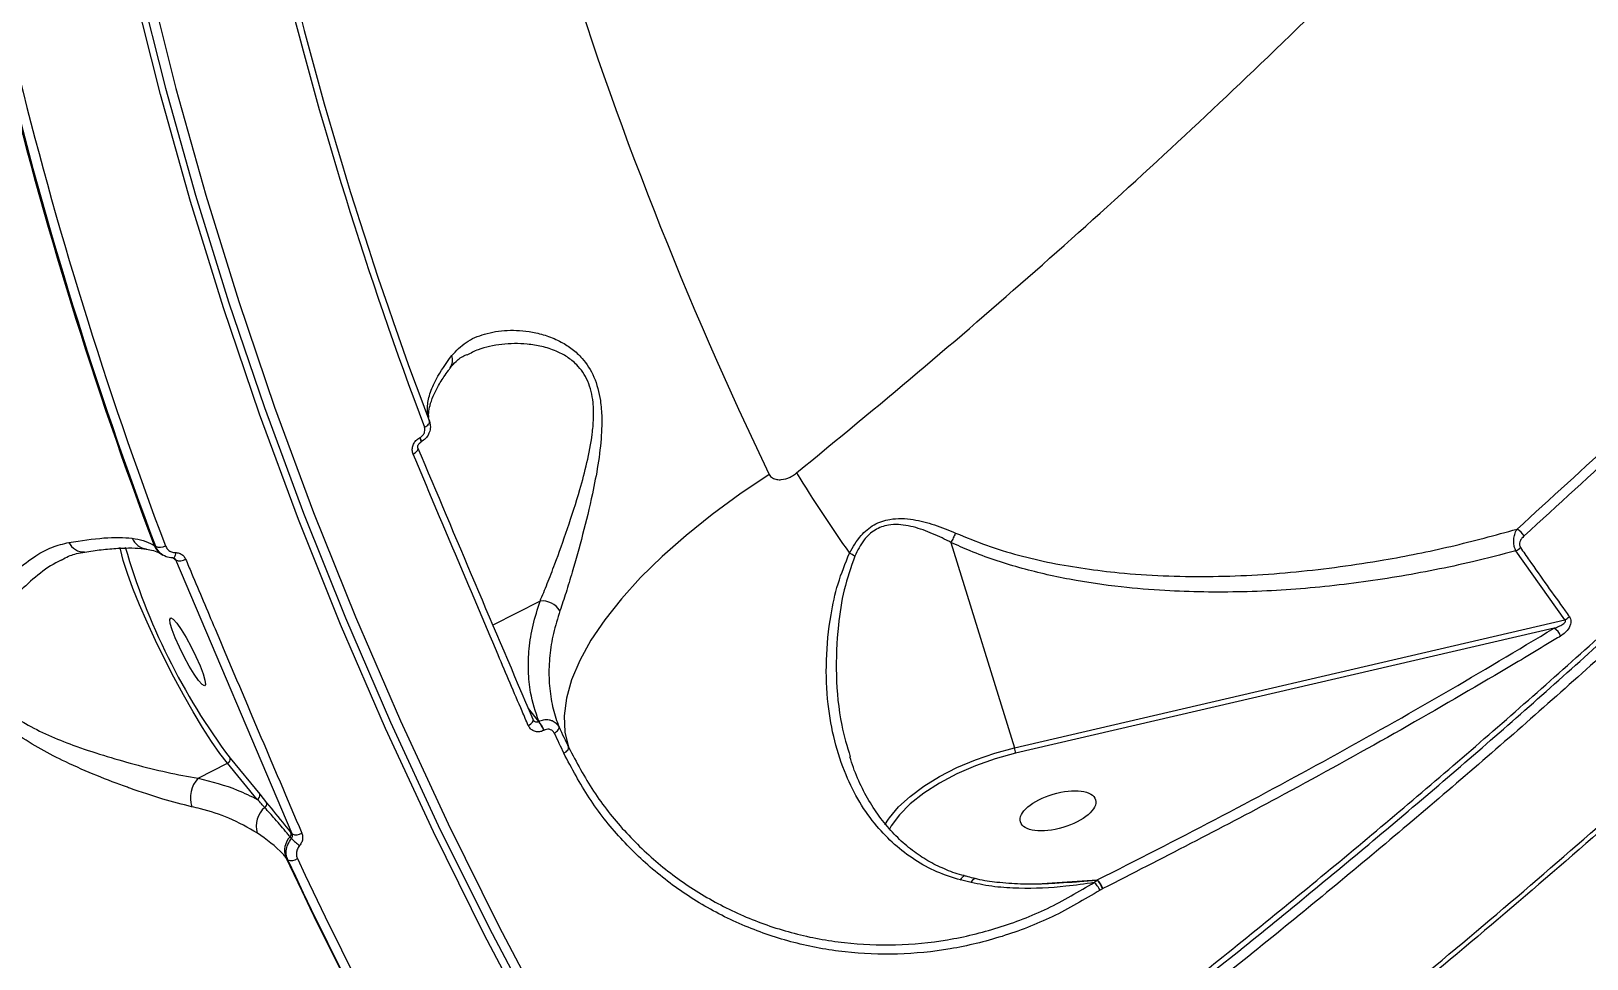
# Model space of a CAD drawing. Header units: millimetres. Extents: x -6523 to 7556, y -5559 to 6101.
# Drawn here: x 1619.8 to 1804.3, y -1665.7 to -1555.6 of the extents above; entities that cross this region are included whole.
import ezdxf

# ---------------------------------------------------------------- set-up
doc = ezdxf.new("R2010")
doc.units = ezdxf.units.MM
for name, color, linetype in [('DIKOM_ОБЪЕКТ', 7, 'Continuous'), ('DIKOM_РАЗМЕР_ЗОНА', 7, 'Continuous'), ('DIKOM_РАЗМЕР_ОБЪЕКТА', 7, 'Continuous')]:
    doc.layers.add(name, color=color, linetype=linetype)
doc.styles.add('style1', font='arial.ttf', dxfattribs={"width": 0.8})
doc.dimstyles.new('1-50', dxfattribs={"dimtxt": 300, "dimasz": 200, "dimexe": 100, "dimexo": 0, "dimgap": 100, "dimtad": 1, "dimtxsty": 'style1', "dimcen": 200, "dimclrd": 7, "dimclre": 7, "dimclrt": 7, "dimadec": 1, "dimazin": 2, "dimtfac": 1, "dimtmove": 0, "dimatfit": 2, "dimfxl": 0, "dimlwd": 25, "dimlwe": 18, "dimarcsym": 0})

# ---------------------------------------------------------------- blocks, each defined once
blk = doc.blocks.new('*D10')
at = {"layer": 'Defpoints', "color": 0, "transparency": 16777216}
for p in [(-1823.23, 4314.24), (3842.01, -3170.82), (6537.88, -3170.82)]:
    blk.add_point(p, dxfattribs=at)
at = {"layer": 'DIKOM_РАЗМЕР_ОБЪЕКТА', "color": 7, "lineweight": 18, "transparency": 16777216}
for p, q in [((-1823.23, 4314.24), (6637.88, 4314.24)), ((3842.01, -3170.82), (6637.88, -3170.82))]:
    blk.add_line(p, q, dxfattribs=at)
at = {"layer": 'DIKOM_РАЗМЕР_ОБЪЕКТА', "color": 7, "lineweight": 25, "transparency": 16777216}
blk.add_line((6537.88, 3914.24), (6537.88, -2770.82), dxfattribs=at)
at = {"layer": 'DIKOM_РАЗМЕР_ОБЪЕКТА', "color": 7, "transparency": 16777216}
for points in [[(6471.22, 3914.24), (6604.55, 3914.24), (6537.88, 4314.24)], [(6471.22, -2770.82), (6604.55, -2770.82), (6537.88, -3170.82)]]:
    blk.add_solid(points, dxfattribs=at)
at = {"layer": 'DIKOM_РАЗМЕР_ОБЪЕКТА', "color": 7, "transparency": 16777216, "insert": (6304.71, 207.11), "char_height": 300, "attachment_point": 5, "rotation": 90, "style": 'style1'}
blk.add_mtext('7500', dxfattribs=at)
blk = doc.blocks.new('*D11')
at = {"layer": 'Defpoints', "color": 0, "transparency": 16777216}
for p in [(-5022.71, -299.32), (4115.33, -1753.09), (4115.33, -4391.39)]:
    blk.add_point(p, dxfattribs=at)
at = {"layer": 'DIKOM_РАЗМЕР_ОБЪЕКТА', "color": 7, "lineweight": 18, "transparency": 16777216}
for p, q in [((-5022.71, -299.32), (-5022.71, -4491.39)), ((4115.33, -1753.09), (4115.33, -4491.39))]:
    blk.add_line(p, q, dxfattribs=at)
at = {"layer": 'DIKOM_РАЗМЕР_ОБЪЕКТА', "color": 7, "lineweight": 25, "transparency": 16777216}
blk.add_line((-4622.71, -4391.39), (3715.33, -4391.39), dxfattribs=at)
at = {"layer": 'DIKOM_РАЗМЕР_ОБЪЕКТА', "color": 7, "transparency": 16777216}
for points in [[(-4622.71, -4324.73), (-4622.71, -4458.06), (-5022.71, -4391.39)], [(3715.33, -4324.73), (3715.33, -4458.06), (4115.33, -4391.39)]]:
    blk.add_solid(points, dxfattribs=at)
at = {"layer": 'DIKOM_РАЗМЕР_ОБЪЕКТА', "color": 7, "transparency": 16777216, "insert": (-175.12, -4158.22), "char_height": 300, "attachment_point": 5, "style": 'style1'}
blk.add_mtext('9150', dxfattribs=at)
blk = doc.blocks.new('*D12')
at = {"layer": 'Defpoints', "color": 0, "transparency": 16777216}
for p in [(-6522.71, -395.62), (6102.86, -1877.31), (6102.86, -5458.89)]:
    blk.add_point(p, dxfattribs=at)
at = {"layer": 'DIKOM_РАЗМЕР_ЗОНА', "color": 7, "lineweight": 18, "transparency": 16777216}
for p, q in [((-6522.71, -395.62), (-6522.71, -5558.89)), ((6102.86, -1877.31), (6102.86, -5558.89))]:
    blk.add_line(p, q, dxfattribs=at)
at = {"layer": 'DIKOM_РАЗМЕР_ЗОНА', "color": 7, "lineweight": 25, "transparency": 16777216}
blk.add_line((-6122.71, -5458.89), (5702.86, -5458.89), dxfattribs=at)
at = {"layer": 'DIKOM_РАЗМЕР_ЗОНА', "color": 7, "transparency": 16777216}
for points in [[(-6122.71, -5392.23), (-6122.71, -5525.56), (-6522.71, -5458.89)], [(5702.86, -5392.23), (5702.86, -5525.56), (6102.86, -5458.89)]]:
    blk.add_solid(points, dxfattribs=at)
at = {"layer": 'DIKOM_РАЗМЕР_ЗОНА', "color": 7, "transparency": 16777216, "insert": (78.38, -5225.72), "char_height": 300, "attachment_point": 5, "style": 'style1'}
blk.add_mtext('12600', dxfattribs=at)
blk = doc.blocks.new('*D13')
at = {"layer": 'Defpoints', "color": 0, "transparency": 16777216}
for p in [(-2358.18, 6101.03), (4341.71, -4605.15), (7455.88, -4605.15)]:
    blk.add_point(p, dxfattribs=at)
at = {"layer": 'DIKOM_РАЗМЕР_ЗОНА', "color": 7, "lineweight": 18, "transparency": 16777216}
for p, q in [((-2358.18, 6101.03), (7555.88, 6101.03)), ((4341.71, -4605.15), (7555.88, -4605.15))]:
    blk.add_line(p, q, dxfattribs=at)
at = {"layer": 'DIKOM_РАЗМЕР_ЗОНА', "color": 7, "lineweight": 25, "transparency": 16777216}
blk.add_line((7455.88, 5701.03), (7455.88, -4205.15), dxfattribs=at)
at = {"layer": 'DIKOM_РАЗМЕР_ЗОНА', "color": 7, "transparency": 16777216}
for points in [[(7389.22, 5701.03), (7522.55, 5701.03), (7455.88, 6101.03)], [(7389.22, -4205.15), (7522.55, -4205.15), (7455.88, -4605.15)]]:
    blk.add_solid(points, dxfattribs=at)
at = {"layer": 'DIKOM_РАЗМЕР_ЗОНА', "color": 7, "transparency": 16777216, "insert": (7222.71, 375.61), "char_height": 300, "attachment_point": 5, "rotation": 90, "style": 'style1'}
blk.add_mtext('10700', dxfattribs=at)

msp = doc.modelspace()

# ---------------------------------------------------------------- linework, layer by layer
at = {"layer": 'DIKOM_ОБЪЕКТ', "color": 7, "linetype": 'Continuous', "lineweight": 15}
for p, q in [((1669.503, -1595.602), (1669.527, -1595.569)), ((1667.127, -1601.966), (1667.089, -1601.814)), ((1665.916, -1603.869), (1665.939, -1603.856)), ((1634.421, -1616.648), (1634.581, -1616.747)), ((1635.339, -1617.724), (1635.457, -1617.798)), ((1728.899, -1616.292), (1736.438, -1640.637)), ((1801.71, -1625.48), (1795.905, -1617.291)), ((1636.961, -1618.344), (1636.614, -1618.131)), ((1636.677, -1618.143), (1636.635, -1618.132)), ((1636.99, -1618.362), (1636.961, -1618.344)), ((1650.77, -1650.872), (1636.99, -1618.362)), ((1680.189, -1623.248), (1674.575, -1626.092)), ((1736.438, -1640.637), (1801.71, -1625.48)), ((1800.434, -1626.468), (1736.564, -1641.299)), ((1678.788, -1635.983), (1680.001, -1637.518)), ((1679.364, -1637.305), (1679.33, -1637.256)), ((1679.405, -1637.366), (1679.373, -1637.301)), ((1680.001, -1637.518), (1680.025, -1637.505)), ((1680.658, -1638.567), (1680.634, -1638.579)), ((1643.415, -1641.873), (1646.936, -1646.148)), ((1639.635, -1644.261), (1643.13, -1642.49)), ((1646.651, -1646.766), (1643.13, -1642.49)), ((1646.936, -1646.148), (1647.756, -1647.162)), ((1721.086, -1649.787), (1721.499, -1649.123)), ((1650.642, -1650.717), (1650.77, -1650.872)), ((1650.271, -1653.929), (1650.037, -1653.648)), ((1731.316, -1656.642), (1730.05, -1656.329)), ((1739.135, -1656.782), (1746.259, -1656.327)), ((1744.157, -1656.503), (1746.225, -1656.335)), ((1745.905, -1656.624), (1746.225, -1656.335)), ((1746.225, -1656.335), (1746.259, -1656.327)), ((1746.889, -1657.377), (1746.589, -1657.544)), ((1746.931, -1657.356), (1746.889, -1657.377))]:
    msp.add_line(p, q, dxfattribs=at)
at = {"layer": 'DIKOM_ОБЪЕКТ', "color": 7, "linetype": 'Continuous', "lineweight": 15, "flags": 128}
for points in [[(1701.028, -1710.305), (1693.669, -1698.617), (1686.636, -1686.798), (1679.935, -1674.856), (1673.569, -1662.799), (1667.542, -1650.635), (1661.859, -1638.372), (1656.524, -1626.017), (1651.539, -1613.579), (1646.908, -1601.066), (1642.635, -1588.487), (1638.721, -1575.849), (1635.17, -1563.161), (1631.984, -1550.43), (1629.165, -1537.667), (1626.715, -1524.878), (1624.634, -1512.072), (1622.926, -1499.257), (1621.591, -1486.443), (1620.629, -1473.637), (1620.042, -1460.848), (1619.829, -1448.083)], [(1620.429, -1447.422), (1620.641, -1460.178), (1621.228, -1472.96), (1622.189, -1485.758), (1623.524, -1498.564), (1625.231, -1511.37), (1627.31, -1524.168), (1629.759, -1536.949), (1632.576, -1549.704), (1635.761, -1562.427), (1639.309, -1575.107), (1643.22, -1587.737), (1647.491, -1600.308), (1652.119, -1612.813), (1657.1, -1625.243), (1662.433, -1637.59), (1668.112, -1649.846), (1674.134, -1662.002), (1680.497, -1674.051), (1687.194, -1685.986), (1694.222, -1697.797), (1701.577, -1709.478)], [(1621.713, -1447.73), (1621.925, -1460.456), (1622.511, -1473.207), (1623.469, -1485.974), (1624.801, -1498.75), (1626.504, -1511.526), (1628.578, -1524.293), (1631.021, -1537.044), (1633.832, -1549.769), (1637.009, -1562.461), (1640.549, -1575.111), (1644.451, -1587.711), (1648.711, -1600.253), (1653.328, -1612.728), (1658.297, -1625.129), (1663.617, -1637.446), (1669.283, -1649.673), (1675.291, -1661.8), (1681.638, -1673.821), (1688.32, -1685.727), (1695.331, -1697.51), (1702.668, -1709.163)], [(1666.476, -1602.621), (1666.619, -1602.544), (1666.748, -1602.459), (1666.859, -1602.37), (1666.949, -1602.279), (1667.016, -1602.188), (1667.057, -1602.1), (1667.072, -1602.018), (1667.06, -1601.943)], [(1665.131, -1605.81), (1665.291, -1605.717), (1665.432, -1605.615), (1665.55, -1605.508), (1665.639, -1605.4), (1665.697, -1605.295), (1665.722, -1605.198), (1665.712, -1605.11), (1665.706, -1605.096)], [(1665.916, -1603.869), (1665.969, -1604.007), (1666.011, -1604.131), (1666.039, -1604.238), (1666.053, -1604.323), (1666.052, -1604.385), (1666.037, -1604.423), (1666.027, -1604.43)], [(1665.939, -1603.856), (1665.993, -1603.994), (1666.034, -1604.119), (1666.062, -1604.225), (1666.076, -1604.311), (1666.076, -1604.373), (1666.06, -1604.41), (1666.051, -1604.417)], [(1707.372, -1608.239), (1703.879, -1610.58), (1700.583, -1612.993), (1697.507, -1615.458), (1694.677, -1617.957), (1692.114, -1620.471), (1689.838, -1622.979), (1687.867, -1625.463), (1686.216, -1627.902), (1684.898, -1630.278), (1683.924, -1632.573), (1683.3, -1634.768), (1683.032, -1636.847), (1683.122, -1638.793), (1683.57, -1640.591)], [(1643.13, -1642.49), (1642.224, -1641.317), (1641.224, -1639.884), (1640.152, -1638.224), (1639.033, -1636.372), (1637.889, -1634.37), (1636.747, -1632.261), (1635.632, -1630.092), (1634.567, -1627.909), (1633.576, -1625.762), (1632.682, -1623.695), (1631.902, -1621.756), (1631.255, -1619.987), (1630.755, -1618.425), (1630.412, -1617.106), (1630.366, -1616.89)], [(1636.962, -1617.502), (1636.94, -1617.653), (1636.91, -1617.791), (1636.873, -1617.91), (1636.831, -1618.007), (1636.785, -1618.079), (1636.736, -1618.125), (1636.686, -1618.143), (1636.677, -1618.143)], [(1639.86, -1630.922), (1640.229, -1631.889), (1640.449, -1632.644), (1640.502, -1633.126), (1640.385, -1633.295), (1640.106, -1633.138), (1639.689, -1632.668), (1639.166, -1631.923), (1638.581, -1630.962), (1637.981, -1629.865), (1637.414, -1628.719), (1636.927, -1627.619), (1636.558, -1626.651), (1636.338, -1625.897), (1636.285, -1625.415), (1636.402, -1625.246), (1636.681, -1625.403), (1637.098, -1625.873), (1637.621, -1626.618), (1638.206, -1627.578), (1638.806, -1628.676), (1639.373, -1629.821), (1639.86, -1630.922)], [(1678.78, -1638), (1678.941, -1637.907), (1679.083, -1637.806), (1679.202, -1637.703), (1679.293, -1637.598), (1679.353, -1637.498), (1679.379, -1637.405), (1679.372, -1637.324), (1679.364, -1637.305)], [(1681.86, -1638.902), (1682, -1638.816), (1682.125, -1638.724), (1682.234, -1638.629), (1682.322, -1638.533), (1682.388, -1638.439), (1682.429, -1638.351), (1682.444, -1638.269), (1682.434, -1638.198)], [(1721.499, -1649.123), (1721.62, -1648.949), (1722.695, -1647.669), (1724.063, -1646.406), (1725.696, -1645.189), (1727.558, -1644.043), (1729.61, -1642.993), (1731.805, -1642.062), (1734.098, -1641.271), (1736.438, -1640.637)], [(1736.564, -1641.299), (1734.171, -1641.954), (1731.83, -1642.776), (1729.601, -1643.746), (1727.536, -1644.842), (1725.685, -1646.035), (1724.092, -1647.298), (1722.798, -1648.6), (1721.831, -1649.91), (1721.574, -1650.366)], [(1650.037, -1653.648), (1650.974, -1655.641), (1651.92, -1657.631), (1652.875, -1659.619), (1653.839, -1661.604), (1654.812, -1663.586), (1655.794, -1665.566), (1656.784, -1667.543), (1657.783, -1669.518)], [(1657.965, -1669.689), (1656.973, -1667.728), (1655.99, -1665.764), (1655.015, -1663.798), (1654.048, -1661.83), (1653.091, -1659.858), (1652.142, -1657.884), (1651.202, -1655.908), (1650.271, -1653.929)], [(1651.41, -1653.787), (1652.339, -1655.762), (1653.277, -1657.734), (1654.223, -1659.704), (1655.179, -1661.67), (1656.143, -1663.635), (1657.115, -1665.597), (1658.097, -1667.556), (1659.087, -1669.512)], [(1731.316, -1656.642), (1731.457, -1656.4), (1731.593, -1656.236), (1731.715, -1656.16), (1731.784, -1656.159)]]:
    msp.add_lwpolyline(points, dxfattribs=at)
at = {"layer": 'DIKOM_ОБЪЕКТ', "color": 7, "linetype": 'Continuous', "lineweight": 15}
for centre, radius, start, end in [((2121.332, -1408.813), 459.493, 188.68893, 205.72255), ((2107.678, -1435.779), 471.695, 193.69725, 200.71425), ((2107.885, -1435.239), 471.293, 193.6969, 200.71485), ((2100.073, -1440.745), 497.769, 193.71685, 200.69438), ((2100.047, -1441.06), 497.519, 193.73264, 200.67869), ((2100.165, -1441.399), 496.39, 193.73257, 200.67885), ((1668.162, -1594.661), 1.64, 326.3705, 19.03231), ((1865.935, -1512.418), 182.411, 211.61815, 215.20205), ((1633.83, -1614.862), 2.227, 204.60585, 261.72363), ((1794.913, -1616.732), 2.314, 31.82302, 60.70445), ((1626.073, -1615.488), 1.932, 204.65435, 273.08385), ((1705.784, -1595.336), 77.818, 196.05035, 216.7285), ((1636.57, -1615.745), 2.331, 202.79085, 238.15433), ((1635.115, -1615.664), 1.208, 243.75629, 301.96504), ((1711.373, -1628.296), 12.058, 59.38946, 62.80756), ((1794.781, -1615.158), 2.411, 297.79109, 313.77225), ((1636.569, -1618.512), 0.427, 23.22077, 58.85576), ((1637.493, -1617.297), 1.179, 244.70521, 304.16211), ((1680.44, -1625.725), 2.49, 32.15362, 95.80046), ((1800.513, -1623.343), 2.45, 299.25768, 315.0504), ((1799.539, -1628.014), 1.786, 20.41763, 59.94084), ((1676.491, -1640.332), 4.499, 22.93084, 38.71989), ((1676.519, -1640.318), 4.494, 22.93157, 38.73815), ((2120.441, -1431.723), 484.234, 205.23901, 205.55244), ((2121.298, -1431.698), 485.838, 205.24478, 205.55739), ((1642.921, -1642.02), 0.515, 293.9047, 16.59553), ((1733.891, -1641.466), 2.678, 3.5577, 18.02983), ((1642.127, -1646.602), 3.419, 136.78707, 197.62469), ((1646.441, -1646.295), 0.515, 293.98191, 16.51833), ((1647.276, -1647.302), 0.5, 301.45716, 16.31625), ((1649.339, -1649.896), 2.818, 129.75519, 197.78748), ((1652.242, -1652.82), 2.356, 136.39183, 200.58169), ((1650.194, -1650.869), 0.473, 316.36205, 18.66507), ((1651.24, -1649.752), 1.215, 247.22449, 304.25995), ((1656.923, -1645.401), 8.641, 224.0937, 232.46475), ((1650.713, -1652.834), 1.181, 248.01709, 306.16207), ((1744.689, -1658.047), 2.3, 16.94118, 48.08941), ((1744.672, -1658.097), 2.378, 18.14755, 48.11074)]:
    msp.add_arc(centre, radius, start, end, dxfattribs=at)
msp.add_ellipse((1741.601, -1648.127), major_axis=(-4.462, -1.322), ratio=0.44303, dxfattribs=at)
for points, knots in [([(1710.601, -1608.047), (1715.413, -1604.09), (1725.037, -1596.175), (1739.001, -1584.091), (1752.584, -1571.878), (1766.174, -1559.117), (1779.639, -1545.877), (1792.861, -1532.199), (1805.482, -1518.429), (1817.429, -1504.615), (1828.641, -1490.811), (1838.761, -1477.465), (1847.807, -1464.617), (1855.82, -1452.287), (1863.029, -1440.136), (1869.372, -1428.219), (1874.804, -1416.587), (1879.301, -1405.255), (1882.795, -1394.289), (1885.254, -1383.69), (1886.599, -1373.637), (1886.824, -1364.353), (1885.947, -1355.903), (1884.412, -1348.959), (1882.737, -1345.055), (1882.056, -1343.467)], [0, 0, 0, 0, 0.0400048, 0.0800096, 0.1204125, 0.1608154, 0.2054798, 0.2501788, 0.2948426, 0.3408233, 0.3868418, 0.4328217, 0.476081, 0.5193729, 0.5626315, 0.6071388, 0.651682, 0.6961891, 0.742306, 0.7884231, 0.8352025, 0.8819818, 0.9259178, 0.9698883, 1, 1, 1, 1]), ([(1702.668, -1709.163), (1706.398, -1706.541), (1716.522, -1699.424), (1732.738, -1687.532), (1751.154, -1673.451), (1769.08, -1659.118), (1786.44, -1644.607), (1803.152, -1629.985), (1819.156, -1615.295), (1834.412, -1600.562), (1848.908, -1585.811), (1862.609, -1571.088), (1875.449, -1556.46), (1887.369, -1541.998), (1898.322, -1527.746), (1908.271, -1513.735), (1917.219, -1499.981), (1925.147, -1486.526), (1932.021, -1473.432), (1937.805, -1460.76), (1942.472, -1448.554), (1945.995, -1436.842), (1948.378, -1425.64), (1949.666, -1414.956), (1949.702, -1404.926), (1949.25, -1398.177), (1948.45, -1394.982), (1948.382, -1394.71)], [0, 0, 0, 0, 0.0245701, 0.0666936, 0.1089496, 0.1512736, 0.1935975, 0.2358536, 0.277977, 0.3201005, 0.3623564, 0.4046804, 0.4470042, 0.4892603, 0.5313838, 0.5735066, 0.6157623, 0.6580857, 0.700409, 0.7426646, 0.7847876, 0.8269108, 0.8691669, 0.9114903, 0.953814, 0.99607, 1, 1, 1, 1]), ([(1719.217, -1698.161), (1721.356, -1696.611), (1726.594, -1692.818), (1734.798, -1686.711), (1743.826, -1679.866), (1752.702, -1672.984), (1761.434, -1666.065), (1770.025, -1659.106), (1778.477, -1652.106), (1786.793, -1645.063), (1794.975, -1637.974), (1803.025, -1630.837), (1810.946, -1623.651), (1818.73, -1616.42), (1826.353, -1609.17), (1833.781, -1601.929), (1840.995, -1594.718), (1847.99, -1587.539), (1854.772, -1580.391), (1861.342, -1573.27), (1867.703, -1566.173), (1873.857, -1559.1), (1879.806, -1552.048), (1885.55, -1545.015), (1891.093, -1537.999), (1896.43, -1531.001), (1901.552, -1524.038), (1906.433, -1517.14), (1911.057, -1510.331), (1915.418, -1503.619), (1919.519, -1497), (1923.362, -1490.472), (1926.951, -1484.032), (1930.284, -1477.678), (1933.364, -1471.409), (1936.19, -1465.223), (1938.763, -1459.118), (1941.084, -1453.092), (1943.146, -1447.158), (1944.943, -1441.338), (1946.464, -1435.654), (1947.708, -1430.118), (1948.675, -1424.728), (1949.365, -1419.482), (1949.781, -1414.379), (1949.92, -1409.417), (1949.793, -1404.592), (1949.361, -1399.922), (1948.944, -1396.721), (1948.591, -1395.121), (1948.56, -1394.983)], [0, 0, 0, 0, 0.0148391, 0.0363255, 0.0577124, 0.0790248, 0.100287, 0.1215228, 0.142757, 0.1640091, 0.1853, 0.2066536, 0.228095, 0.2496477, 0.2712483, 0.2927749, 0.3141948, 0.3355338, 0.356815, 0.3780639, 0.3993039, 0.4205573, 0.4418429, 0.4631846, 0.4846069, 0.5061339, 0.5277484, 0.5493324, 0.5707976, 0.5921746, 0.6134879, 0.6347617, 0.656021, 0.6772888, 0.6985818, 0.719924, 0.7413394, 0.7628519, 0.7844716, 0.8060882, 0.8276031, 0.8490186, 0.8703575, 0.891642, 0.9128938, 0.9341347, 0.9553851, 0.9766598, 0.9979803, 1, 1, 1, 1]), ([(1896.514, -1532.898), (1894.405, -1535.661), (1888.721, -1543.105), (1878.689, -1555.396), (1866.235, -1569.765), (1852.788, -1584.381), (1838.372, -1599.197), (1823.009, -1614.169), (1807.038, -1628.965), (1790.529, -1643.538), (1773.561, -1657.849), (1755.857, -1672.131), (1737.448, -1686.33), (1718.383, -1700.395), (1699.08, -1714.017), (1679.612, -1727.159), (1660.054, -1739.795), (1640.085, -1752.133), (1619.76, -1764.114), (1599.141, -1775.688), (1578.683, -1786.601), (1558.452, -1796.828), (1538.508, -1806.366), (1518.526, -1815.369), (1498.576, -1823.781), (1478.728, -1831.559), (1459.421, -1838.531), (1440.707, -1844.692), (1422.627, -1850.056), (1404.885, -1854.709), (1387.558, -1858.604), (1370.72, -1861.708), (1355.418, -1863.859), (1341.577, -1865.189), (1329.099, -1865.834), (1317.183, -1865.868), (1305.871, -1865.283), (1295.282, -1864.088), (1285.464, -1862.291), (1277.316, -1860.2), (1272.608, -1858.55), (1270.691, -1857.879)], [0, 0, 0, 0, 0.01565226, 0.04216821, 0.06870456, 0.09522035, 0.1225065, 0.14981457, 0.17710085, 0.20361671, 0.23015307, 0.25666881, 0.28395493, 0.31126326, 0.33854925, 0.36506512, 0.39160119, 0.41811705, 0.44540335, 0.47271155, 0.49999758, 0.52651341, 0.55304974, 0.57956567, 0.60685169, 0.6341598, 0.66144598, 0.68796179, 0.71449806, 0.74101385, 0.76829978, 0.79560821, 0.82289417, 0.84597237, 0.86907736, 0.89218249, 0.91550648, 0.9388305, 0.96156391, 0.98434868, 1, 1, 1, 1]), ([(1796.045, -1614.714), (1800.035, -1611.081), (1808.015, -1603.815), (1819.505, -1592.851), (1830.66, -1581.855), (1837.731, -1574.519), (1841.266, -1570.851)], [0, 0, 0, 0, 0.2491218, 0.4982429, 0.7491201, 1, 1, 1, 1]), ([(1842.162, -1571.582), (1838.647, -1575.23), (1831.617, -1582.525), (1820.478, -1593.513), (1808.949, -1604.519), (1800.902, -1611.848), (1796.879, -1615.512)], [0, 0, 0, 0, 0.2491213, 0.4982421, 0.7491224, 1, 1, 1, 1]), ([(1669.711, -1594.127), (1670.249, -1593.566), (1671.326, -1592.444), (1673.594, -1591.483), (1676.252, -1591.029), (1678.803, -1591.197), (1680.985, -1591.743), (1682.582, -1592.417), (1684.002, -1593.319), (1685.396, -1594.593), (1686.687, -1596.585), (1687.359, -1599.119), (1687.533, -1601.484), (1687.459, -1604.047), (1687.083, -1607.096), (1686.299, -1611.083), (1685.247, -1615.426), (1684.157, -1619.3), (1683.259, -1622.284), (1682.785, -1623.695), (1682.548, -1624.4)], [0, 0, 0, 0, 0.0727748, 0.1456257, 0.2220864, 0.2985169, 0.3409263, 0.3832938, 0.4164845, 0.4496117, 0.4986442, 0.5477906, 0.580844, 0.6139665, 0.6710838, 0.7283174, 0.8132026, 0.8980748, 0.9490461, 1, 1, 1, 1]), ([(1669.508, -1595.606), (1669.743, -1595.336), (1670.257, -1594.745), (1670.929, -1594.24), (1671.433, -1594.04), (1671.492, -1594.017)], [0, 0, 0, 0, 0.4248982, 0.9318478, 1, 1, 1, 1]), ([(1680.189, -1623.248), (1680.472, -1622.57), (1681.042, -1621.205), (1682.127, -1618.366), (1683.449, -1614.678), (1684.768, -1610.593), (1685.782, -1606.818), (1686.34, -1603.981), (1686.558, -1601.575), (1686.514, -1599.405), (1685.959, -1597.07), (1684.734, -1595.312), (1683.384, -1594.241), (1681.982, -1593.511), (1680.385, -1593.01), (1678.19, -1592.664), (1675.602, -1592.732), (1673.174, -1593.207), (1671.943, -1593.853), (1671.502, -1594.084)], [0, 0, 0, 0, 0.057586, 0.1159165, 0.2111873, 0.3089569, 0.3721891, 0.4366505, 0.4719767, 0.5081798, 0.5599027, 0.6115484, 0.646921, 0.683324, 0.7301918, 0.7777454, 0.8635531, 0.9512381, 1, 1, 1, 1]), ([(1667.06, -1601.943), (1666.937, -1601.409), (1666.71, -1600.426), (1667.067, -1598.701), (1667.887, -1596.689), (1669.04, -1595.07), (1669.711, -1594.127)], [0, 0, 0, 0, 0.25807998, 0.47500531, 0.69407597, 1, 1, 1, 1]), ([(1667.002, -1601.475), (1667.001, -1601.472), (1666.951, -1601.28), (1666.988, -1600.738), (1667.172, -1599.804), (1667.605, -1598.665), (1668.324, -1597.347), (1668.984, -1596.314), (1669.479, -1595.696), (1669.561, -1595.594)], [0, 0, 0, 0, 0.0031529, 0.1962109, 0.3807458, 0.5761284, 0.7689044, 0.9617635, 1, 1, 1, 1]), ([(1665.939, -1603.856), (1665.954, -1603.848), (1666.065, -1603.789), (1666.253, -1603.639), (1666.418, -1603.401), (1666.518, -1603.139), (1666.549, -1602.879), (1666.498, -1602.701), (1666.476, -1602.621)], [0, 0, 0, 0, 0.0339493, 0.2522468, 0.4705576, 0.5978617, 0.8192863, 1, 1, 1, 1]), ([(1667.06, -1601.943), (1667.107, -1602.107), (1667.21, -1602.473), (1667.15, -1602.996), (1666.953, -1603.519), (1666.623, -1603.986), (1666.242, -1604.277), (1666.019, -1604.39), (1665.989, -1604.405)], [0, 0, 0, 0, 0.1805344, 0.4029482, 0.531024, 0.7496643, 0.9664583, 1, 1, 1, 1]), ([(1665.131, -1605.81), (1665.086, -1605.66), (1664.995, -1605.359), (1665.066, -1604.858), (1665.286, -1604.398), (1665.593, -1604.061), (1665.826, -1603.923), (1665.916, -1603.869)], [0, 0, 0, 0, 0.2182576, 0.4368108, 0.6530159, 0.8657598, 1, 1, 1, 1]), ([(1665.668, -1605.037), (1667.917, -1610.377), (1672.418, -1621.059), (1677.026, -1631.856), (1679.33, -1637.256)], [0, 0, 0, 0, 0.4999188, 1, 1, 1, 1]), ([(1665.708, -1605.095), (1665.705, -1605.09), (1665.688, -1605.058), (1665.674, -1604.965), (1665.698, -1604.814), (1665.764, -1604.669), (1665.864, -1604.545), (1665.961, -1604.463), (1666.015, -1604.439), (1666.029, -1604.433)], [0, 0, 0, 0, 0.0479037, 0.2977838, 0.4809367, 0.6391995, 0.7981692, 0.94919, 1, 1, 1, 1]), ([(1666.018, -1604.434), (1666.027, -1604.43), (1666.038, -1604.424), (1666.049, -1604.418), (1666.051, -1604.417)], [0, 0, 0, 0, 0.7873014, 1, 1, 1, 1]), ([(1678.78, -1638), (1678.542, -1637.441), (1677.348, -1634.648), (1672.747, -1623.863), (1668.473, -1613.732), (1665.131, -1605.81)], [0, 0, 0, 0, 0.0517151, 0.2585561, 1, 1, 1, 1]), ([(1707.372, -1608.239), (1707.419, -1608.318), (1707.518, -1608.483), (1707.818, -1608.706), (1708.252, -1608.852), (1708.969, -1608.871), (1709.602, -1608.673), (1710.195, -1608.353), (1710.44, -1608.169), (1710.601, -1608.047)], [0, 0, 0, 0, 0.0767334, 0.1605379, 0.317429, 0.4661291, 0.7625316, 0.8428315, 1, 1, 1, 1]), ([(1716.883, -1617.57), (1717.296, -1616.84), (1718.046, -1615.512), (1719.745, -1614.097), (1721.911, -1613.365), (1724.383, -1613.485), (1726.986, -1614.157), (1728.626, -1614.834), (1729.455, -1615.176)], [0, 0, 0, 0, 0.1672693, 0.3043219, 0.4416736, 0.6370288, 0.8167228, 1, 1, 1, 1]), ([(1728.9, -1616.284), (1728.899, -1616.284), (1728.735, -1616.196), (1727.836, -1615.736), (1726.183, -1614.972), (1723.887, -1614.242), (1721.709, -1614.069), (1719.849, -1614.716), (1718.425, -1616.04), (1717.838, -1617.248), (1717.513, -1617.918)], [0, 0, 0, 0, 0.0002612, 0.0414435, 0.2225425, 0.4065389, 0.5849508, 0.7124651, 0.840436, 1, 1, 1, 1]), ([(1624.317, -1616.294), (1625.752, -1616.078), (1628.663, -1615.639), (1630.85, -1615.692), (1631.8, -1615.789), (1631.805, -1615.789)], [0, 0, 0, 0, 0.4913848, 0.9970651, 1, 1, 1, 1]), ([(1631.805, -1615.789), (1632.264, -1615.874), (1633.186, -1616.044), (1633.991, -1616.408), (1634.351, -1616.609), (1634.421, -1616.648)], [0, 0, 0, 0, 0.4438984, 0.8911167, 1, 1, 1, 1]), ([(1729.455, -1615.176), (1729.441, -1615.208), (1729.36, -1615.401), (1729.178, -1615.792), (1728.998, -1616.111), (1728.9, -1616.284)], [0, 0, 0, 0, 0.0843762, 0.5004026, 1, 1, 1, 1]), ([(1729.455, -1615.176), (1730.664, -1615.677), (1734.317, -1617.191), (1740.823, -1618.859), (1749.621, -1620.113), (1759.349, -1620.494), (1769.859, -1619.915), (1779.494, -1618.587), (1788.236, -1616.848), (1793.442, -1615.425), (1796.045, -1614.714)], [0, 0, 0, 0, 0.058813, 0.1777217, 0.2968188, 0.4509479, 0.6056266, 0.7600435, 0.880022, 1, 1, 1, 1]), ([(1795.905, -1617.291), (1795.835, -1617.125), (1795.694, -1616.793), (1795.63, -1616.202), (1795.682, -1615.603), (1795.832, -1615.093), (1795.983, -1614.824), (1796.045, -1614.714)], [0, 0, 0, 0, 0.2022026, 0.4043413, 0.6106131, 0.8410935, 1, 1, 1, 1]), ([(1796.879, -1615.512), (1796.765, -1615.628), (1796.564, -1615.832), (1796.385, -1616.185), (1796.327, -1616.477), (1796.349, -1616.717), (1796.416, -1616.838), (1796.449, -1616.899)], [0, 0, 0, 0, 0.3197053, 0.5619639, 0.7280077, 0.8641211, 1, 1, 1, 1]), ([(1638.868, -1647.637), (1637.754, -1647.358), (1635.481, -1646.787), (1632.781, -1645.887), (1630.159, -1644.949), (1627.615, -1643.979), (1624.163, -1642.476), (1620.979, -1640.857), (1618.522, -1639.346), (1616.588, -1637.848), (1614.871, -1636.172), (1613.346, -1633.874), (1612.749, -1631.292), (1612.841, -1629.071), (1613.332, -1626.833), (1614.385, -1624.358), (1616.048, -1621.799), (1618.07, -1619.563), (1620.194, -1617.915), (1622.296, -1616.79), (1623.639, -1616.46), (1624.317, -1616.294)], [0, 0, 0, 0, 0.0713184, 0.1455321, 0.1511418, 0.2166812, 0.2835489, 0.3372069, 0.3918185, 0.4251654, 0.4591148, 0.5134569, 0.5679402, 0.6040732, 0.6411264, 0.702245, 0.7649107, 0.830237, 0.8968695, 0.9479879, 1, 1, 1, 1]), ([(1623.396, -1618.383), (1623.486, -1618.329), (1624.089, -1617.967), (1625.029, -1617.628), (1625.863, -1617.496), (1626.182, -1617.445)], [0, 0, 0, 0, 0.0977145, 0.6550931, 1, 1, 1, 1]), ([(1626.181, -1617.429), (1626.845, -1617.33), (1628.253, -1617.121), (1630.13, -1616.967), (1631.807, -1616.934), (1632.922, -1616.983), (1633.369, -1617.062), (1633.461, -1617.078)], [0, 0, 0, 0, 0.2172526, 0.4606593, 0.7017152, 0.9387296, 1, 1, 1, 1]), ([(1633.505, -1617.079), (1633.781, -1617.125), (1634.347, -1617.22), (1635.021, -1617.535), (1635.246, -1617.674), (1635.314, -1617.716)], [0, 0, 0, 0, 0.3974808, 0.8163363, 1, 1, 1, 1]), ([(1636.635, -1618.132), (1636.562, -1618.129), (1636.216, -1618.117), (1635.619, -1617.94), (1634.955, -1617.462), (1634.706, -1616.985), (1634.581, -1616.747)], [0, 0, 0, 0, 0.081441, 0.3858353, 0.6937485, 1, 1, 1, 1]), ([(1635.755, -1616.689), (1635.826, -1616.829), (1635.968, -1617.11), (1636.357, -1617.391), (1636.712, -1617.494), (1636.919, -1617.5), (1636.962, -1617.502)], [0, 0, 0, 0, 0.3077737, 0.6159773, 0.919128, 1, 1, 1, 1]), ([(1636.962, -1617.502), (1636.99, -1617.502), (1637.181, -1617.506), (1637.525, -1617.592), (1637.926, -1617.859), (1638.079, -1618.135), (1638.155, -1618.272)], [0, 0, 0, 0, 0.0524836, 0.3650296, 0.6827687, 1, 1, 1, 1]), ([(1730.05, -1656.329), (1729.101, -1656.032), (1727.178, -1655.429), (1724.559, -1653.976), (1722.166, -1652.157), (1719.958, -1649.87), (1718.004, -1647.112), (1716.304, -1643.726), (1715.027, -1639.836), (1714.221, -1635.271), (1714.027, -1630.24), (1714.517, -1625.427), (1715.425, -1621.135), (1716.394, -1618.765), (1716.883, -1617.57)], [0, 0, 0, 0, 0.06379495, 0.12934071, 0.19569108, 0.26342333, 0.34225989, 0.42270818, 0.5170748, 0.61340365, 0.72539861, 0.83999765, 0.91931638, 1, 1, 1, 1]), ([(1717.513, -1617.918), (1717.054, -1619.237), (1716.126, -1621.908), (1715.41, -1626.676), (1715.199, -1632.079), (1715.684, -1637.352), (1716.594, -1640.479), (1716.957, -1641.723)], [0, 0, 0, 0, 0.1701061, 0.3443109, 0.5868051, 0.8355393, 1, 1, 1, 1]), ([(1728.899, -1616.292), (1728.899, -1616.291), (1728.898, -1616.289), (1728.899, -1616.286), (1728.899, -1616.285), (1728.9, -1616.284)], [0, 0, 0, 0, 0.4637985, 0.8343799, 1, 1, 1, 1]), ([(1795.905, -1617.291), (1794.192, -1617.735), (1789.542, -1618.939), (1781.804, -1620.465), (1772.693, -1621.691), (1763.495, -1622.265), (1755.612, -1622.154), (1748.771, -1621.588), (1742.965, -1620.745), (1736.95, -1619.359), (1732.261, -1617.802), (1729.659, -1616.633), (1728.899, -1616.292)], [0, 0, 0, 0, 0.0783314, 0.2125903, 0.3472652, 0.481793, 0.6158502, 0.6916669, 0.7820724, 0.8726193, 0.9628133, 1, 1, 1, 1]), ([(1796.449, -1616.899), (1796.797, -1617.402), (1798.533, -1619.915), (1800.471, -1622.638), (1802.081, -1624.846), (1802.247, -1625.074)], [0, 0, 0, 0, 0.1831828, 0.9158893, 1, 1, 1, 1]), ([(1623.402, -1618.41), (1623.186, -1618.51), (1622.119, -1619.005), (1620.298, -1620.355), (1618.109, -1622.403), (1616.236, -1624.796), (1614.995, -1627.048), (1614.328, -1629.117), (1614.074, -1631.102), (1614.517, -1633.429), (1615.947, -1635.401), (1617.584, -1636.781), (1619.46, -1637.996), (1621.879, -1639.194), (1624.997, -1640.435), (1628.424, -1641.576), (1632.188, -1642.651), (1636.054, -1643.613), (1638.428, -1644.043), (1639.635, -1644.261)], [0, 0, 0, 0, 0.01860271, 0.0920902, 0.16689215, 0.23433508, 0.30314115, 0.34132212, 0.38044725, 0.43603709, 0.49155024, 0.5266564, 0.56265429, 0.62148058, 0.68150793, 0.75515854, 0.830086, 0.91363769, 1, 1, 1, 1]), ([(1636.677, -1618.147), (1636.704, -1618.147), (1636.782, -1618.148), (1636.836, -1618.169), (1636.856, -1618.191), (1636.857, -1618.193)], [0, 0, 0, 0, 0.3261478, 0.9444056, 1, 1, 1, 1]), ([(1636.99, -1618.362), (1636.972, -1618.319), (1636.945, -1618.252), (1636.878, -1618.212), (1636.855, -1618.197)], [0, 0, 0, 0, 0.643144, 1, 1, 1, 1]), ([(1638.155, -1618.272), (1638.387, -1618.823), (1639.547, -1621.58), (1644.094, -1632.36), (1648.483, -1642.671), (1651.925, -1650.756)], [0, 0, 0, 0, 0.0512222, 0.2561253, 1, 1, 1, 1]), ([(1869.65, -1619.993), (1866.017, -1623.844), (1858.745, -1631.551), (1847.107, -1643.176), (1834.972, -1654.811), (1822.144, -1666.589), (1808.633, -1678.483), (1794.447, -1690.465), (1779.81, -1702.339), (1764.326, -1714.409), (1747.985, -1726.63), (1730.803, -1738.946), (1713.107, -1751.101), (1694.939, -1763.043), (1676.352, -1774.723), (1657.776, -1785.869), (1639.277, -1796.457), (1620.916, -1806.474), (1602.371, -1816.096), (1583.699, -1825.268), (1564.964, -1833.949), (1546.595, -1841.938), (1528.645, -1849.226), (1511.16, -1855.818), (1493.837, -1861.827), (1476.747, -1867.205), (1459.955, -1871.918), (1444.893, -1875.603), (1431.483, -1878.421), (1419.584, -1880.544), (1408.048, -1882.208), (1396.92, -1883.404), (1386.246, -1884.13), (1376.031, -1884.377), (1366.236, -1884.182), (1360.12, -1883.649), (1357.062, -1883.382)], [0, 0, 0, 0, 0.0277653, 0.0555639, 0.0833623, 0.1111276, 0.1400314, 0.1689729, 0.1979142, 0.226818, 0.2582448, 0.2896958, 0.3211226, 0.3534673, 0.3858386, 0.4181832, 0.4495061, 0.4808532, 0.5121759, 0.5444125, 0.5766757, 0.6089125, 0.6401611, 0.6714336, 0.7026822, 0.734841, 0.7670266, 0.7991857, 0.8241463, 0.8491072, 0.8742669, 0.8994269, 0.9244694, 0.9495121, 0.9747561, 1, 1, 1, 1]), ([(1680.025, -1637.505), (1679.655, -1636.38), (1679.025, -1634.462), (1678.756, -1631.546), (1678.847, -1628.88), (1679.284, -1626.11), (1679.887, -1624.202), (1680.189, -1623.248)], [0, 0, 0, 0, 0.2590529, 0.4416252, 0.6241928, 0.8120943, 1, 1, 1, 1]), ([(1682.548, -1624.4), (1682.268, -1625.297), (1681.708, -1627.091), (1681.286, -1629.749), (1681.185, -1632.364), (1681.442, -1634.838), (1681.905, -1636.771), (1682.302, -1637.842), (1682.434, -1638.198)], [0, 0, 0, 0, 0.1827928, 0.3655962, 0.5537447, 0.7419051, 0.9141901, 1, 1, 1, 1]), ([(1802.247, -1625.074), (1802.299, -1625.161), (1802.404, -1625.336), (1802.446, -1625.659), (1802.394, -1626.035), (1802.181, -1626.516), (1801.771, -1627.009), (1801.395, -1627.266), (1801.213, -1627.391)], [0, 0, 0, 0, 0.1098998, 0.2200572, 0.3257557, 0.492564, 0.7537525, 1, 1, 1, 1]), ([(1746.259, -1656.327), (1750.942, -1653.948), (1760.309, -1649.191), (1773.997, -1641.802), (1787.429, -1634.248), (1796.099, -1629.062), (1800.434, -1626.468)], [0, 0, 0, 0, 0.249269, 0.4985403, 0.7492695, 1, 1, 1, 1]), ([(1800.434, -1626.468), (1800.614, -1626.4), (1800.971, -1626.263), (1801.402, -1626.039), (1801.675, -1625.837), (1801.78, -1625.704), (1801.804, -1625.625), (1801.802, -1625.587), (1801.789, -1625.552), (1801.764, -1625.514), (1801.73, -1625.493), (1801.71, -1625.48)], [0, 0, 0, 0, 0.3170238, 0.6271991, 0.7914493, 0.8705069, 0.8979019, 0.9254699, 0.9332494, 0.9603339, 1, 1, 1, 1]), ([(1801.213, -1627.391), (1800.697, -1627.704), (1798.118, -1629.267), (1791.347, -1633.31), (1780.72, -1639.434), (1765.328, -1647.94), (1753.875, -1653.802), (1746.931, -1657.356)], [0, 0, 0, 0, 0.0299892, 0.1499529, 0.3900698, 0.6301901, 1, 1, 1, 1]), ([(1778.963, -1672.607), (1783.342, -1668.989), (1792.1, -1661.753), (1804.826, -1650.763), (1817.262, -1639.694), (1825.228, -1632.263), (1829.211, -1628.547)], [0, 0, 0, 0, 0.2491023, 0.4981991, 0.7490997, 1, 1, 1, 1]), ([(1829.212, -1629.302), (1825.266, -1632.982), (1817.374, -1640.343), (1804.998, -1651.362), (1792.272, -1662.353), (1783.469, -1669.625), (1779.068, -1673.261)], [0, 0, 0, 0, 0.2490995, 0.4981998, 0.7491009, 1, 1, 1, 1]), ([(1680.634, -1638.579), (1680.54, -1638.623), (1680.296, -1638.735), (1679.866, -1638.783), (1679.406, -1638.675), (1679.011, -1638.411), (1678.857, -1638.137), (1678.78, -1638)], [0, 0, 0, 0, 0.1341903, 0.3469687, 0.5633046, 0.7817433, 1, 1, 1, 1]), ([(1679.406, -1637.365), (1679.416, -1637.381), (1679.459, -1637.45), (1679.577, -1637.529), (1679.741, -1637.584), (1679.891, -1637.573), (1679.97, -1637.533), (1680.001, -1637.518)], [0, 0, 0, 0, 0.08276542, 0.35068217, 0.60490823, 0.84734674, 1, 1, 1, 1]), ([(1680.025, -1637.505), (1680.216, -1637.435), (1680.62, -1637.286), (1681.173, -1637.296), (1681.683, -1637.44), (1682.13, -1637.709), (1682.332, -1638.034), (1682.434, -1638.198)], [0, 0, 0, 0, 0.20440486, 0.43004871, 0.56344797, 0.78030129, 1, 1, 1, 1]), ([(1681.86, -1638.902), (1681.86, -1638.9), (1681.82, -1638.808), (1681.697, -1638.646), (1681.479, -1638.506), (1681.223, -1638.437), (1680.948, -1638.44), (1680.752, -1638.526), (1680.658, -1638.567)], [0, 0, 0, 0, 0.0043527, 0.2198898, 0.4355522, 0.5683494, 0.7938257, 1, 1, 1, 1]), ([(1682.997, -1641.296), (1683.09, -1641.238), (1683.275, -1641.121), (1683.472, -1640.925), (1683.587, -1640.736), (1683.575, -1640.639), (1683.57, -1640.591)], [0, 0, 0, 0, 0.249873, 0.4999067, 0.7499486, 1, 1, 1, 1]), ([(1746.589, -1657.544), (1744.727, -1658.645), (1741.003, -1660.847), (1735.003, -1663.141), (1728.832, -1664.643), (1722.567, -1665.263), (1716.334, -1665.008), (1710.253, -1663.884), (1704.435, -1661.923), (1698.989, -1659.157), (1694.024, -1655.649), (1689.646, -1651.459), (1685.86, -1646.697), (1683.952, -1643.098), (1682.997, -1641.296)], [0, 0, 0, 0, 0.0836173, 0.1671655, 0.2504169, 0.3338531, 0.4173042, 0.5004873, 0.5837373, 0.6671362, 0.7504566, 0.833395, 0.9166274, 1, 1, 1, 1]), ([(1683.57, -1640.591), (1684.508, -1642.362), (1686.381, -1645.893), (1690.092, -1650.57), (1694.386, -1654.688), (1699.25, -1658.133), (1704.587, -1660.855), (1710.284, -1662.79), (1716.244, -1663.902), (1722.353, -1664.163), (1728.488, -1663.567), (1734.54, -1662.104), (1740.422, -1659.861), (1744.076, -1657.704), (1745.905, -1656.624)], [0, 0, 0, 0, 0.0835776, 0.1666538, 0.2497504, 0.3333292, 0.4162597, 0.4997966, 0.5830084, 0.6660837, 0.7497707, 0.8327878, 0.9162926, 1, 1, 1, 1]), ([(1730.522, -1655.817), (1730.502, -1655.813), (1729.755, -1655.664), (1728.355, -1655.139), (1726.373, -1654.216), (1724.511, -1652.996), (1722.754, -1651.521), (1721.118, -1649.762), (1719.637, -1647.743), (1718.36, -1645.478), (1717.453, -1643.454), (1717.067, -1642.154), (1716.939, -1641.725)], [0, 0, 0, 0, 0.00275357, 0.10606655, 0.21085876, 0.31717929, 0.43040288, 0.54924198, 0.67363222, 0.80266352, 0.93498322, 1, 1, 1, 1]), ([(1639.635, -1644.261), (1641.246, -1644.676), (1643.804, -1645.334), (1645.882, -1646.379), (1646.651, -1646.766)], [0, 0, 0, 0, 0.6298849, 1, 1, 1, 1]), ([(1647.537, -1647.729), (1647.408, -1647.586), (1647.112, -1647.257), (1646.817, -1646.943), (1646.651, -1646.766)], [0, 0, 0, 0, 0.4352793, 1, 1, 1, 1]), ([(1647.756, -1647.162), (1648.469, -1648.048), (1649.44, -1649.254), (1650.391, -1650.411), (1650.642, -1650.717)], [0, 0, 0, 0, 0.7353068, 1, 1, 1, 1]), ([(1646.656, -1650.757), (1645.568, -1650.137), (1643.56, -1648.992), (1640.771, -1648.088), (1639.214, -1647.719), (1638.868, -1647.637)], [0, 0, 0, 0, 0.4786916, 0.8843634, 1, 1, 1, 1]), ([(1650.536, -1651.195), (1650.42, -1651.054), (1649.835, -1650.348), (1648.853, -1649.202), (1647.941, -1648.181), (1647.537, -1647.729)], [0, 0, 0, 0, 0.1222867, 0.6114119, 1, 1, 1, 1]), ([(1650.037, -1653.648), (1649.926, -1653.519), (1648.99, -1652.416), (1647.75, -1651.534), (1646.656, -1650.757)], [0, 0, 0, 0, 0.1178632, 1, 1, 1, 1]), ([(1650.717, -1651.414), (1650.702, -1651.395), (1650.642, -1651.322), (1650.582, -1651.25), (1650.536, -1651.195)], [0, 0, 0, 0, 0.2499113, 1, 1, 1, 1]), ([(1650.717, -1651.414), (1650.748, -1651.366), (1650.81, -1651.269), (1650.832, -1651.094), (1650.809, -1650.96), (1650.777, -1650.889), (1650.77, -1650.872)], [0, 0, 0, 0, 0.29298009, 0.5922988, 0.90065804, 1, 1, 1, 1]), ([(1651.925, -1650.756), (1651.942, -1650.802), (1652.015, -1650.991), (1652.051, -1651.358), (1651.948, -1651.842), (1651.755, -1652.116), (1651.658, -1652.253)], [0, 0, 0, 0, 0.096452, 0.3986566, 0.6990826, 1, 1, 1, 1]), ([(1650.271, -1653.929), (1650.233, -1653.834), (1650.102, -1653.509), (1650.05, -1652.886), (1650.232, -1652.093), (1650.555, -1651.64), (1650.717, -1651.414)], [0, 0, 0, 0, 0.1209587, 0.4144862, 0.7069368, 1, 1, 1, 1]), ([(1651.658, -1652.253), (1651.562, -1652.39), (1651.368, -1652.664), (1651.265, -1653.147), (1651.303, -1653.529), (1651.386, -1653.729), (1651.41, -1653.787)], [0, 0, 0, 0, 0.29274244, 0.58510566, 0.87893343, 1, 1, 1, 1]), ([(1730.05, -1656.329), (1730.064, -1656.304), (1730.148, -1656.146), (1730.3, -1655.932), (1730.448, -1655.805), (1730.501, -1655.854), (1730.511, -1655.864)], [0, 0, 0, 0, 0.0762912, 0.4742229, 0.8998011, 1, 1, 1, 1]), ([(1731.782, -1656.149), (1731.504, -1656.089), (1731.081, -1655.997), (1730.66, -1655.873), (1730.516, -1655.83)], [0, 0, 0, 0, 0.6572292, 1, 1, 1, 1]), ([(1745.905, -1656.624), (1744.788, -1656.79), (1741.843, -1657.227), (1737.877, -1657.397), (1734.104, -1657.185), (1732.245, -1656.823), (1731.316, -1656.642)], [0, 0, 0, 0, 0.23192445, 0.61150801, 0.80586894, 1, 1, 1, 1]), ([(1740.926, -1656.72), (1740.761, -1656.736), (1739.517, -1656.852), (1737.312, -1656.848), (1734.52, -1656.65), (1732.709, -1656.406), (1731.881, -1656.172), (1731.787, -1656.146)], [0, 0, 0, 0, 0.0540714, 0.4077312, 0.7134861, 0.9675522, 1, 1, 1, 1]), ([(1739.696, -1656.774), (1741.073, -1656.707), (1742.564, -1656.634), (1744.044, -1656.512), (1744.157, -1656.503)], [0, 0, 0, 0, 0.92385, 1, 1, 1, 1]), ([(1746.589, -1657.544), (1746.543, -1657.457), (1746.447, -1657.278), (1746.264, -1657.011), (1746.075, -1656.777), (1745.961, -1656.674), (1745.905, -1656.624)], [0, 0, 0, 0, 0.243661, 0.4999517, 0.7563635, 1, 1, 1, 1])]:
    msp.add_open_spline(points, degree=3, knots=knots, dxfattribs=at)

# ---------------------------------------------------------------- dimensions: what is measured, and where the dimension line sits
at = {"layer": 'DIKOM_РАЗМЕР_ЗОНА'}
dim = msp.add_linear_dim(base=(7455.882, -4605.145), p1=(-2358.182, 6101.03), p2=(4341.706, -4605.145), angle=90, text='10700', dimstyle='1-50', override={"dimasz": 400, "dimgap": 80}, dxfattribs=at)
dim.commit()
dim.dimension.update_dxf_attribs({"geometry": '*D13', "text_midpoint": (7455.882, 375.606), "dimtype": 160})
dim = msp.add_linear_dim(base=(6102.859, -5458.894), p1=(-6522.706, -395.616), p2=(6102.859, -1877.311), text='12600', dimstyle='1-50', override={"dimasz": 400, "dimgap": 80}, dxfattribs=at)
dim.commit()
dim.dimension.update_dxf_attribs({"geometry": '*D12', "text_midpoint": (78.382, -5458.894), "dimtype": 160})
at = {"layer": 'DIKOM_РАЗМЕР_ОБЪЕКТА'}
dim = msp.add_linear_dim(base=(6537.882, -3170.823), p1=(-1823.231, 4314.242), p2=(3842.008, -3170.823), angle=90, text='7500', dimstyle='1-50', override={"dimasz": 400, "dimgap": 80}, dxfattribs=at)
dim.commit()
dim.dimension.update_dxf_attribs({"geometry": '*D10', "text_midpoint": (6537.882, 207.106), "dimtype": 160})
dim = msp.add_linear_dim(base=(4115.332, -4391.394), p1=(-5022.706, -299.317), p2=(4115.332, -1753.089), text='9150', dimstyle='1-50', override={"dimasz": 400, "dimgap": 80}, dxfattribs=at)
dim.commit()
dim.dimension.update_dxf_attribs({"geometry": '*D11', "text_midpoint": (-175.118, -4391.394), "dimtype": 160})

doc.saveas('drawing.dxf')
